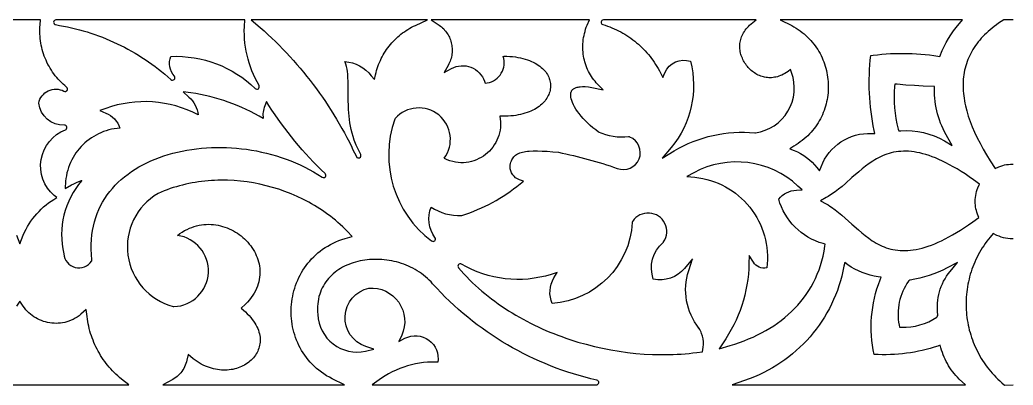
# Model space of a CAD drawing. Extents: x -514 to 479, y 519 to 610.
# Drawn here: x -265.5 to -17.3, y 518.5 to 609.7 of the extents above; entities that cross this region are included whole.
import ezdxf

# ---------------------------------------------------------------- set-up
doc = ezdxf.new("R2010")
doc.units = 0
doc.layers.add('LAYER_1', color=18, linetype='CONTINUOUS')

msp = doc.modelspace()

# ---------------------------------------------------------------- linework, layer by layer
at = {"layer": 'LAYER_1'}
msp.add_lwpolyline([(-266.37, 555.98), (-265.51, 553.83), (-264.66, 555.98), (-264.33, 556.71), (-263.98, 557.42), (-263.59, 558.12), (-263.18, 558.8), (-262.74, 559.46), (-262.28, 560.1), (-261.79, 560.72), (-261.27, 561.32), (-260.73, 561.9), (-260.17, 562.46), (-259.58, 562.99), (-258.97, 563.5), (-258.33, 563.99), (-257.68, 564.44), (-256.99, 564.88), (-256.31, 565.32), (-256.92, 565.85, -0.56787), (-254.14, 582.27, 0.85085), (-254.39, 583.43, -0.397472), (-260.79, 588.91, -0.504412), (-254.51, 591.92, 0.900096), (-253.84, 592.91), (-254.29, 593.29), (-254.72, 593.67), (-255.14, 594.07), (-255.54, 594.48), (-255.93, 594.9), (-256.3, 595.33), (-256.66, 595.77), (-257, 596.22), (-257.33, 596.68), (-257.65, 597.15), (-257.95, 597.63), (-258.23, 598.12), (-258.5, 598.61), (-258.75, 599.12), (-258.98, 599.63), (-259.2, 600.15), (-259.41, 600.67), (-259.59, 601.2), (-259.76, 601.74), (-259.92, 602.28), (-260.05, 602.82), (-260.18, 603.37), (-260.28, 603.93), (-260.36, 604.49), (-260.43, 605.05), (-260.48, 605.61), (-260.52, 606.18), (-260.53, 606.75), (-260.53, 607.32), (-260.51, 607.9), (-260.47, 608.47), (-260.34, 609.71), (-265.51, 609.71), (-270.68, 609.71)], format="xyb", dxfattribs=at)
for points in [[(-209.41, 608.04), (-209.31, 609.71), (-256.49, 609.71, 0.920988), (-256.59, 608.52), (-255.58, 608.35), (-254.59, 608.17), (-253.59, 607.97), (-252.6, 607.75), (-251.62, 607.51), (-250.64, 607.26), (-249.67, 606.98), (-248.7, 606.69), (-247.74, 606.39), (-246.78, 606.06), (-245.83, 605.72), (-244.89, 605.36), (-243.96, 604.99), (-243.03, 604.6), (-242.11, 604.19), (-241.19, 603.77), (-240.29, 603.32), (-239.39, 602.87), (-238.5, 602.39), (-237.61, 601.9), (-236.74, 601.4), (-235.88, 600.88), (-235.02, 600.34), (-234.18, 599.79), (-233.34, 599.22), (-232.51, 598.64), (-231.7, 598.04), (-230.89, 597.42), (-230.09, 596.79), (-229.31, 596.15), (-228.53, 595.49), (-227.77, 594.81, 0.93277), (-226.91, 595.65, -0.271854), (-227.8, 600.59, -0.205761), (-206.69, 592.58, 0.861617), (-205.75, 593.3), (-206.26, 594.22), (-206.72, 595.13), (-207.15, 596.07), (-207.54, 597.02), (-207.9, 597.97), (-208.22, 598.95), (-208.5, 599.93), (-208.74, 600.92), (-208.95, 601.92), (-209.12, 602.93), (-209.26, 603.94), (-209.35, 604.96), (-209.41, 605.98), (-209.43, 607.01)], [(-181.43, 575.56, 0.979177), (-180.35, 576.1), (-180.92, 577.3), (-181.48, 578.45), (-181.63, 578.81), (-181.96, 579.7), (-182.25, 580.58), (-182.49, 581.45), (-182.7, 582.32), (-182.88, 583.18), (-183.03, 584.03), (-183.15, 584.87), (-183.24, 585.71), (-183.31, 586.54), (-183.37, 587.35), (-183.4, 588.16), (-183.44, 589.74), (-183.45, 591.27), (-183.45, 592.75), (-183.47, 594.17), (-183.53, 595.52), (-183.59, 596.18), (-183.66, 596.81), (-183.76, 597.43), (-183.88, 598.04), (-184.04, 598.62), (-184.23, 599.19), (-184.28, 599.32, -0.202773), (-177.71, 595.78), (-176.94, 594.84), (-176.65, 596.02), (-176.52, 596.55), (-176.38, 597.07), (-176.22, 597.58), (-176.05, 598.09), (-175.86, 598.59), (-175.66, 599.08), (-175.44, 599.57), (-175.21, 600.04), (-174.97, 600.51), (-174.71, 600.97), (-174.45, 601.43), (-174.16, 601.87), (-173.87, 602.31), (-173.56, 602.73), (-173.24, 603.15), (-172.91, 603.56), (-172.57, 603.96), (-172.22, 604.34), (-171.85, 604.72), (-171.48, 605.09), (-171.09, 605.44), (-170.69, 605.79), (-170.29, 606.12), (-169.87, 606.44), (-169.44, 606.75), (-169.01, 607.05), (-168.56, 607.33), (-168.11, 607.61), (-167.65, 607.86), (-167.17, 608.11), (-166.69, 608.34), (-163.64, 609.71), (-207.71, 609.71), (-205.48, 607.81), (-204.51, 606.94), (-203.54, 606.07), (-202.59, 605.18), (-201.65, 604.28), (-200.73, 603.36), (-199.81, 602.44), (-198.91, 601.5), (-198.03, 600.54), (-197.15, 599.58), (-196.29, 598.61), (-195.45, 597.62), (-194.62, 596.62), (-193.8, 595.61), (-192.99, 594.58), (-192.2, 593.55), (-191.42, 592.51), (-190.66, 591.45), (-189.91, 590.38), (-189.17, 589.31), (-188.45, 588.22), (-187.74, 587.12), (-187.04, 586.01), (-186.36, 584.89), (-185.7, 583.76), (-185.04, 582.62), (-184.41, 581.47), (-183.78, 580.31), (-183.18, 579.15), (-182.58, 577.97), (-182.58, 577.96), (-182.36, 577.44), (-181.91, 576.49)], [(-171.85, 584.89, 0.326267), (-162.64, 554.52, 0.857211), (-161.79, 555.34, -0.251796), (-162.75, 562.98, 0.162705), (-155.19, 560.88), (-155.15, 560.88), (-155.08, 560.89), (-155.04, 560.9, 0.096634), (-140.52, 568.77), (-139.7, 569.44), (-140.7, 569.8, -0.315999), (-143.01, 573.05), (-142.96, 573.44), (-142.89, 573.82), (-142.8, 574.17), (-142.69, 574.49), (-142.57, 574.78), (-142.43, 575.05), (-142.27, 575.3), (-142.09, 575.52), (-141.9, 575.72), (-141.69, 575.91), (-141.45, 576.08), (-141.2, 576.23), (-140.92, 576.38), (-140.61, 576.5), (-140.28, 576.61), (-139.93, 576.71), (-139.54, 576.8), (-139.14, 576.87), (-138.71, 576.92), (-138.25, 576.96), (-137.26, 577.01), (-136.18, 577.01), (-135, 576.97), (-133.72, 576.89), (-132.35, 576.78), (-130.92, 576.65, -0.033555), (-116.25, 572.63, 0.998223), (-113.12, 580.45), (-113.19, 580.47), (-113.34, 580.49), (-113.41, 580.49, -0.138533), (-120.91, 581.7), (-121.6, 582.22), (-122.31, 582.79), (-122.98, 583.37), (-123.61, 583.95), (-124.21, 584.54), (-124.76, 585.12), (-125.28, 585.71), (-125.75, 586.3), (-126.18, 586.87), (-126.56, 587.44), (-126.9, 587.99), (-127.18, 588.53), (-127.42, 589.05), (-127.61, 589.55), (-127.75, 590.02), (-127.84, 590.45), (-127.87, 590.85), (-127.86, 591.23), (-127.84, 591.39), (-127.81, 591.54), (-127.77, 591.69), (-127.71, 591.83), (-127.65, 591.96), (-127.57, 592.08), (-127.49, 592.2), (-127.39, 592.31), (-127.28, 592.41), (-127.15, 592.51), (-127.01, 592.6), (-126.85, 592.68), (-126.68, 592.76), (-126.48, 592.83), (-126.27, 592.9), (-126.04, 592.95), (-125.78, 593), (-125.52, 593.03), (-124.91, 593.06), (-124.22, 593.04), (-123.46, 592.96), (-122.62, 592.83), (-119.77, 592.23), (-121.48, 594), (-121.8, 594.38), (-122.12, 594.76), (-122.41, 595.16), (-122.69, 595.57), (-122.96, 595.99), (-123.2, 596.42), (-123.43, 596.86), (-123.65, 597.31), (-123.84, 597.77), (-124.02, 598.24), (-124.18, 598.71), (-124.33, 599.2), (-124.45, 599.68), (-124.56, 600.18), (-124.65, 600.68), (-124.73, 601.18), (-124.78, 601.69), (-124.82, 602.2), (-124.84, 602.72), (-124.83, 603.24), (-124.82, 603.75), (-124.78, 604.27), (-124.72, 604.79), (-124.64, 605.31), (-124.55, 605.82), (-124.43, 606.34), (-124.3, 606.85), (-124.15, 607.36), (-123.97, 607.87), (-123.78, 608.37), (-123.21, 609.71), (-162.71, 609.71), (-160.73, 608.4), (-160.43, 608.17), (-160.15, 607.94), (-159.87, 607.69), (-159.61, 607.44), (-159.37, 607.17), (-159.14, 606.89), (-158.92, 606.6), (-158.72, 606.3), (-158.53, 606), (-158.36, 605.68), (-158.2, 605.36), (-158.06, 605.04), (-157.93, 604.7), (-157.82, 604.36), (-157.73, 604.02), (-157.65, 603.67), (-157.59, 603.32), (-157.54, 602.97), (-157.51, 602.61), (-157.5, 602.25), (-157.5, 601.9), (-157.52, 601.54), (-157.56, 601.18), (-157.61, 600.82), (-157.69, 600.46), (-157.78, 600.11), (-157.88, 599.75), (-158.01, 599.4), (-158.16, 599.06), (-158.32, 598.71), (-158.51, 598.36), (-159.47, 596.58), (-157.69, 597.55, -0.461862), (-149.39, 594.37), (-149.22, 593.89), (-148.72, 593.98, 0.456152), (-144.73, 600.6), (-144.53, 600.63), (-144.28, 600.65), (-143.8, 600.65), (-143.08, 600.61), (-142.38, 600.54), (-141.7, 600.45), (-141.05, 600.34), (-140.42, 600.21), (-139.82, 600.07), (-139.25, 599.91), (-138.7, 599.73), (-138.18, 599.54), (-137.69, 599.34), (-137.22, 599.12), (-136.78, 598.89), (-136.36, 598.65), (-135.97, 598.4), (-135.6, 598.13), (-135.26, 597.86), (-134.94, 597.58), (-134.65, 597.29), (-134.38, 597), (-134.13, 596.7), (-133.91, 596.39), (-133.71, 596.08), (-133.53, 595.76), (-133.38, 595.44), (-133.25, 595.11), (-133.14, 594.79), (-133.05, 594.46), (-132.98, 594.12), (-132.94, 593.79), (-132.91, 593.46), (-132.91, 593.12), (-132.93, 592.79), (-132.97, 592.45), (-133.03, 592.12), (-133.11, 591.78), (-133.22, 591.45), (-133.34, 591.12), (-133.49, 590.8), (-133.66, 590.48), (-133.85, 590.16), (-134.06, 589.85), (-134.29, 589.54), (-134.54, 589.24), (-134.82, 588.94), (-135.12, 588.66), (-135.44, 588.38), (-135.78, 588.11), (-136.14, 587.85), (-136.53, 587.6), (-136.93, 587.37), (-137.36, 587.14), (-137.81, 586.93), (-138.29, 586.73), (-138.78, 586.55), (-139.3, 586.38), (-139.84, 586.22), (-140.39, 586.09), (-140.98, 585.97), (-141.58, 585.87), (-142.2, 585.78), (-142.85, 585.72), (-143.52, 585.68), (-144.21, 585.66), (-145.6, 585.66), (-145.44, 584.26), (-145.42, 583.56), (-145.45, 582.86), (-145.53, 582.19), (-145.66, 581.53), (-145.83, 580.88), (-146.05, 580.26), (-146.31, 579.65), (-146.62, 579.06), (-146.96, 578.5), (-147.33, 577.97), (-147.75, 577.46), (-148.19, 576.97), (-148.67, 576.52), (-149.17, 576.1), (-149.7, 575.72), (-150.25, 575.37), (-150.83, 575.06), (-151.43, 574.78), (-152.04, 574.55), (-152.67, 574.36), (-153.31, 574.21), (-153.97, 574.1), (-154.63, 574.05), (-155.3, 574.04), (-155.98, 574.08), (-156.66, 574.18), (-157.35, 574.33), (-158.04, 574.53), (-158.72, 574.79), (-159.4, 575.11), (-159.48, 575.15, 0.954198), (-171.73, 585.09), (-171.77, 585.05), (-171.83, 584.95)], [(-73.57, 596.86), (-73.97, 596.59), (-74.34, 596.35), (-74.72, 596.14), (-75.1, 595.95), (-75.47, 595.79), (-75.85, 595.65), (-76.22, 595.53), (-76.58, 595.44), (-76.95, 595.37), (-77.31, 595.31), (-77.67, 595.28), (-78.02, 595.27), (-78.38, 595.27), (-78.72, 595.3), (-79.07, 595.34), (-79.41, 595.4), (-79.74, 595.48), (-80.07, 595.57), (-80.4, 595.68), (-80.72, 595.81), (-81.03, 595.95), (-81.33, 596.1), (-81.63, 596.27), (-81.92, 596.45), (-82.21, 596.65), (-82.48, 596.85), (-82.75, 597.07), (-83.01, 597.31), (-83.26, 597.55), (-83.5, 597.8), (-83.72, 598.07), (-83.94, 598.34), (-84.15, 598.62), (-84.34, 598.91), (-84.52, 599.2), (-84.69, 599.51), (-84.85, 599.82), (-84.99, 600.13), (-85.12, 600.45), (-85.24, 600.78), (-85.34, 601.11), (-85.42, 601.44), (-85.49, 601.78), (-85.55, 602.12), (-85.59, 602.46), (-85.61, 602.8), (-85.62, 603.14), (-85.61, 603.48), (-85.58, 603.83), (-85.53, 604.17), (-85.47, 604.51), (-85.39, 604.85), (-85.29, 605.18), (-85.17, 605.52), (-85.03, 605.85), (-84.87, 606.18), (-84.69, 606.5), (-84.49, 606.83), (-84.27, 607.14), (-84.03, 607.46), (-83.76, 607.76), (-83.47, 608.06), (-83.16, 608.36), (-81.57, 609.71), (-119.69, 609.71, 0.860277), (-119.87, 608.54), (-119.28, 608.36), (-118.7, 608.16), (-118.13, 607.95), (-117.57, 607.73), (-117.01, 607.49), (-116.46, 607.24), (-115.92, 606.98), (-115.39, 606.7), (-114.86, 606.41), (-114.34, 606.11), (-113.83, 605.79), (-113.33, 605.46), (-112.84, 605.12), (-112.35, 604.76), (-111.88, 604.4), (-111.41, 604.02), (-110.96, 603.63), (-110.51, 603.22), (-110.08, 602.81), (-109.65, 602.39), (-109.24, 601.95), (-108.83, 601.51), (-108.44, 601.05), (-108.06, 600.58), (-107.69, 600.1), (-107.33, 599.62), (-106.98, 599.12), (-106.65, 598.61), (-106.33, 598.09), (-106.02, 597.57), (-105.72, 597.03), (-105.44, 596.48), (-104.85, 595.35), (-104.35, 596.53, -0.396568), (-97.94, 599.37, -0.241376), (-102.76, 577.88), (-105.03, 575.16), (-101.99, 576.99, -0.162002), (-81.84, 581.49), (-81.8, 581.49), (-81.73, 581.49), (-81.69, 581.5, 0.473299), (-72.67, 596.57), (-72.93, 597.3)], [(-31.53, 607.85), (-29.94, 609.71), (-75.5, 609.71), (-72.66, 608.28), (-72.1, 607.98), (-71.57, 607.66), (-71.04, 607.32), (-70.54, 606.97), (-70.05, 606.6), (-69.58, 606.23), (-69.13, 605.83), (-68.7, 605.43), (-68.28, 605.01), (-67.88, 604.58), (-67.5, 604.14), (-67.13, 603.69), (-66.78, 603.23), (-66.45, 602.76), (-66.14, 602.28), (-65.85, 601.79), (-65.57, 601.29), (-65.31, 600.79), (-65.06, 600.27), (-64.84, 599.75), (-64.63, 599.23), (-64.44, 598.7), (-64.27, 598.16), (-64.11, 597.62), (-63.98, 597.07), (-63.86, 596.52), (-63.76, 595.97), (-63.67, 595.41), (-63.61, 594.85), (-63.56, 594.29), (-63.53, 593.73), (-63.51, 593.17), (-63.52, 592.61), (-63.54, 592.05), (-63.58, 591.49), (-63.64, 590.93), (-63.72, 590.37), (-63.82, 589.81), (-63.93, 589.26), (-64.06, 588.71), (-64.21, 588.17), (-64.38, 587.63), (-64.56, 587.09), (-64.77, 586.56), (-64.99, 586.04), (-65.23, 585.52), (-65.49, 585.01), (-65.76, 584.5), (-66.06, 584.01), (-66.37, 583.52), (-66.7, 583.04), (-67.05, 582.57), (-67.42, 582.12), (-67.8, 581.67), (-68.21, 581.23), (-68.63, 580.8), (-69.07, 580.39), (-69.53, 579.99), (-70.01, 579.6), (-70.51, 579.22), (-71.03, 578.86), (-71.56, 578.51), (-72.12, 578.17), (-73.15, 577.55), (-72.04, 577.1, -0.126683), (-66.34, 572.87), (-65.68, 572.06), (-65.31, 573.03, -0.322651), (-52.67, 581.38), (-51.9, 581.35), (-52.06, 582.1, -0.078576), (-52.91, 600.8), (-52.29, 600.89), (-51.21, 601.02), (-50.13, 601.13), (-49.05, 601.22), (-47.97, 601.28), (-46.89, 601.33), (-45.81, 601.36), (-44.72, 601.36), (-43.64, 601.35), (-42.56, 601.31), (-41.48, 601.25), (-40.4, 601.17), (-39.32, 601.07), (-38.24, 600.95), (-37.17, 600.81), (-35.62, 600.57), (-35.02, 602.07), (-34.55, 603.09), (-34.04, 604.09), (-33.48, 605.07), (-32.87, 606.02), (-32.22, 606.95)], [(-32.56, 578.35), (-33.68, 580.3), (-34.09, 581.02), (-34.47, 581.74), (-34.83, 582.48), (-35.15, 583.22), (-35.46, 583.96), (-35.73, 584.72), (-35.97, 585.47), (-36.19, 586.24), (-36.39, 587.01), (-36.55, 587.78), (-36.69, 588.56), (-36.81, 589.35), (-36.89, 590.13), (-36.96, 590.92), (-36.99, 591.71), (-37.01, 593.09), (-39.77, 593.17), (-41.94, 593.29), (-44.11, 593.44), (-46.29, 593.64), (-46.88, 593.7), (-46.94, 593.11, 0.092358), (-46.02, 582.45), (-45.89, 581.97), (-45.4, 582.01, -0.151036), (-34.5, 579.48)], [(-254.52, 551.29, 0.713989), (-247.59, 549.48), (-247.55, 549.57), (-247.49, 549.81), (-247.62, 551.16), (-247.68, 552.42), (-247.68, 553.65), (-247.63, 554.84), (-247.52, 556), (-247.36, 557.14), (-247.14, 558.24), (-246.88, 559.31), (-246.56, 560.36), (-246.2, 561.37), (-245.79, 562.35), (-245.33, 563.31), (-244.83, 564.23), (-244.28, 565.12), (-243.69, 565.99), (-243.06, 566.82), (-242.39, 567.63), (-241.69, 568.4), (-240.94, 569.15), (-240.16, 569.86), (-239.34, 570.55), (-238.49, 571.2), (-237.61, 571.83), (-236.7, 572.43), (-235.75, 572.99), (-234.78, 573.53), (-233.78, 574.03), (-232.76, 574.51), (-231.71, 574.95), (-230.63, 575.36), (-229.54, 575.74), (-228.42, 576.09), (-227.29, 576.41), (-226.13, 576.7), (-224.96, 576.96), (-223.78, 577.18), (-222.58, 577.37), (-221.37, 577.54), (-220.15, 577.67), (-218.91, 577.76), (-217.67, 577.83), (-216.43, 577.86), (-215.17, 577.87), (-213.92, 577.84), (-212.66, 577.77), (-211.4, 577.68), (-210.13, 577.55), (-208.87, 577.39), (-207.62, 577.2), (-206.36, 576.98), (-205.11, 576.72), (-203.87, 576.43), (-202.64, 576.11), (-201.41, 575.75), (-200.2, 575.37), (-199, 574.95), (-197.81, 574.49), (-196.64, 574.01), (-195.48, 573.49), (-194.34, 572.94), (-193.22, 572.35), (-192.12, 571.74), (-191.04, 571.09), (-189.97, 570.4, 0.912287), (-189.24, 571.34, -0.061624), (-203.27, 588.33), (-203.9, 589.32), (-204.34, 588.24, 0.133764), (-204.7, 585.1, 0.097229), (-222.77, 591.49), (-224.7, 591.77), (-223.26, 590.45, -0.180426), (-220.98, 585.99, 0.211715), (-244.03, 587.59), (-245.52, 587.05), (-244.05, 586.46, -0.225758), (-240.52, 582.68), (-241.21, 582.62), (-241.91, 582.52), (-242.6, 582.39), (-243.28, 582.23), (-243.95, 582.03), (-244.61, 581.81), (-245.25, 581.55), (-245.87, 581.27), (-246.48, 580.96), (-247.07, 580.62), (-247.64, 580.25), (-248.2, 579.86), (-248.74, 579.45), (-249.25, 579.01), (-249.74, 578.54), (-250.22, 578.06), (-250.67, 577.55), (-251.09, 577.03), (-251.5, 576.48), (-251.87, 575.92), (-252.22, 575.33), (-252.55, 574.73), (-252.84, 574.11), (-253.11, 573.48), (-253.35, 572.83), (-253.56, 572.17), (-253.74, 571.5), (-253.88, 570.81), (-254, 570.11), (-254.08, 569.4), (-254.19, 567.58), (-252.61, 568.49), (-252, 568.81), (-251.37, 569.1), (-250.74, 569.35), (-250.09, 569.58), (-250.04, 569.59, 0.241396)], [(-90.81, 527.61), (-88.03, 528.4), (-86.84, 528.77), (-85.68, 529.16), (-84.53, 529.59), (-83.41, 530.04), (-82.31, 530.52), (-81.23, 531.03), (-80.17, 531.56), (-79.14, 532.13), (-78.13, 532.72), (-77.15, 533.34), (-76.2, 533.99), (-75.27, 534.67), (-74.38, 535.38), (-73.51, 536.12), (-72.68, 536.89), (-71.87, 537.69), (-71.1, 538.51), (-70.37, 539.37), (-69.67, 540.26), (-69, 541.17), (-68.38, 542.12), (-67.79, 543.09), (-67.24, 544.1), (-66.73, 545.13), (-66.26, 546.19), (-65.83, 547.29), (-65.45, 548.41), (-65.1, 549.56), (-64.81, 550.74), (-64.56, 551.95), (-64.35, 553.18), (-64.27, 553.71), (-64.78, 553.85, -0.262834), (-75.9, 564.97, -0.214925), (-71.49, 567.19), (-70.06, 567.26), (-71.11, 568.23, 0.321175), (-97.11, 571.54), (-98.84, 570.6), (-96.88, 570.41, -0.422896), (-78.89, 547.81, -0.324529), (-82.23, 549.19), (-83.27, 550.89), (-83.34, 548.9), (-83.39, 547.55), (-83.49, 546.22), (-83.64, 544.89), (-83.84, 543.58), (-84.09, 542.27), (-84.38, 540.98), (-84.72, 539.7), (-85.11, 538.43), (-85.55, 537.18), (-86.03, 535.95), (-86.56, 534.74), (-87.14, 533.54), (-87.76, 532.37), (-88.42, 531.22), (-89.13, 530.09)], [(-184.36, 518.56), (-187.46, 520.07), (-188.18, 520.46), (-188.87, 520.86), (-189.54, 521.29), (-190.17, 521.74), (-190.78, 522.21), (-191.37, 522.69), (-191.93, 523.2), (-192.46, 523.72), (-192.96, 524.26), (-193.44, 524.81), (-193.9, 525.38), (-194.32, 525.96), (-194.73, 526.56), (-195.1, 527.17), (-195.45, 527.79), (-195.78, 528.42), (-196.08, 529.06), (-196.35, 529.71), (-196.6, 530.37), (-196.83, 531.04), (-197.02, 531.71), (-197.2, 532.39), (-197.35, 533.07), (-197.47, 533.76), (-197.57, 534.46), (-197.64, 535.15), (-197.69, 535.85), (-197.72, 536.55), (-197.71, 537.25), (-197.69, 537.95), (-197.64, 538.65), (-197.56, 539.34), (-197.46, 540.03), (-197.34, 540.72), (-197.19, 541.41), (-197.02, 542.09), (-196.82, 542.76), (-196.6, 543.42), (-196.36, 544.08), (-196.09, 544.73), (-195.8, 545.37), (-195.48, 545.99), (-195.14, 546.61), (-194.78, 547.21), (-194.39, 547.81), (-193.98, 548.38), (-193.55, 548.95), (-193.09, 549.5), (-192.61, 550.03), (-192.1, 550.54), (-191.58, 551.04), (-191.03, 551.52), (-190.45, 551.98), (-189.86, 552.42), (-189.24, 552.84), (-188.59, 553.24), (-187.93, 553.61), (-187.24, 553.96), (-186.53, 554.29), (-185.79, 554.6), (-185.03, 554.87), (-184.25, 555.12), (-182.47, 555.62), (-183.71, 556.92), (-184.27, 557.49), (-184.85, 558.05), (-185.44, 558.6), (-186.04, 559.13), (-186.66, 559.66), (-187.28, 560.17), (-187.92, 560.66), (-188.56, 561.15), (-189.22, 561.62), (-189.88, 562.08), (-190.56, 562.53), (-191.24, 562.96), (-191.93, 563.38), (-192.63, 563.79), (-193.34, 564.19), (-194.78, 564.94), (-196.25, 565.64), (-197.75, 566.28), (-199.27, 566.87), (-200.81, 567.41), (-202.37, 567.89), (-203.94, 568.31), (-205.54, 568.68), (-207.14, 568.99), (-208.75, 569.25), (-210.37, 569.44), (-211.99, 569.58), (-213.62, 569.66), (-215.24, 569.67), (-216.05, 569.66), (-216.87, 569.63), (-217.67, 569.59), (-218.48, 569.52), (-219.29, 569.45), (-220.09, 569.36), (-220.89, 569.25), (-221.69, 569.13), (-222.48, 568.99), (-223.27, 568.83), (-224.06, 568.66), (-224.84, 568.48), (-225.62, 568.27), (-226.4, 568.06), (-227.17, 567.82), (-227.93, 567.57), (-228.69, 567.3), (-229.44, 567.01), (-230.18, 566.71), (-230.93, 566.39), (-230.97, 566.37), (-230.98, 566.37, 0.668425), (-227.18, 538.13), (-227.13, 538.12), (-227.04, 538.11), (-227, 538.11, 0.916466), (-226.13, 555.89), (-226.1, 555.91), (-225.52, 556.34), (-224.93, 556.73), (-224.34, 557.08), (-223.75, 557.39), (-223.15, 557.67), (-222.55, 557.91), (-221.95, 558.12), (-221.34, 558.29), (-220.74, 558.43), (-220.13, 558.53), (-219.53, 558.61), (-218.93, 558.65), (-218.33, 558.66), (-217.74, 558.65), (-217.15, 558.6), (-216.56, 558.53), (-215.98, 558.43), (-215.41, 558.3), (-214.84, 558.15), (-214.28, 557.98), (-213.73, 557.77), (-213.19, 557.55), (-212.67, 557.3), (-212.15, 557.03), (-211.65, 556.74), (-211.16, 556.43), (-210.68, 556.1), (-210.22, 555.75), (-209.78, 555.38), (-209.35, 555), (-208.94, 554.59), (-208.55, 554.18), (-208.18, 553.74), (-207.83, 553.3), (-207.51, 552.84), (-207.2, 552.37), (-206.92, 551.88), (-206.66, 551.39), (-206.43, 550.89), (-206.22, 550.37), (-206.03, 549.85), (-205.88, 549.32), (-205.75, 548.79), (-205.65, 548.25), (-205.58, 547.7), (-205.54, 547.15), (-205.53, 546.59), (-205.56, 546.03), (-205.61, 545.47), (-205.7, 544.91), (-205.82, 544.34), (-205.98, 543.77), (-206.17, 543.2), (-206.4, 542.64), (-206.67, 542.07), (-206.98, 541.5), (-207.32, 540.94), (-207.71, 540.37), (-208.14, 539.81), (-208.62, 539.26), (-209.14, 538.71), (-210.18, 537.71), (-209.16, 536.8), (-208.68, 536.33), (-208.23, 535.87), (-207.82, 535.4), (-207.45, 534.93), (-207.11, 534.47), (-206.81, 534.01), (-206.54, 533.55), (-206.3, 533.1), (-206.09, 532.65), (-205.92, 532.21), (-205.78, 531.77), (-205.66, 531.33), (-205.57, 530.9), (-205.51, 530.48), (-205.48, 530.06), (-205.47, 529.65), (-205.49, 529.25), (-205.53, 528.85), (-205.6, 528.47), (-205.68, 528.08), (-205.79, 527.71), (-205.93, 527.34), (-206.08, 526.99), (-206.26, 526.64), (-206.45, 526.3), (-206.67, 525.97), (-206.9, 525.65), (-207.15, 525.34), (-207.42, 525.04), (-207.71, 524.76), (-208.01, 524.48), (-208.34, 524.22), (-208.67, 523.97), (-209.02, 523.74), (-209.39, 523.52), (-209.77, 523.32), (-210.16, 523.13), (-210.56, 522.96), (-210.98, 522.81), (-211.41, 522.67), (-211.84, 522.55), (-212.29, 522.45), (-212.75, 522.37), (-213.21, 522.31), (-213.68, 522.26), (-214.16, 522.24), (-214.64, 522.24), (-215.13, 522.26), (-215.62, 522.3), (-216.12, 522.37), (-216.63, 522.46), (-217.13, 522.57), (-217.64, 522.71), (-218.15, 522.87), (-218.66, 523.05), (-219.17, 523.27), (-219.68, 523.5), (-220.19, 523.77), (-220.69, 524.06), (-221.2, 524.38), (-221.7, 524.73), (-222.2, 525.11), (-223.48, 526.17), (-223.77, 524.73), (-223.88, 524.29), (-224.02, 523.87), (-224.18, 523.46), (-224.36, 523.06), (-224.57, 522.68), (-224.8, 522.3), (-225.05, 521.94), (-225.32, 521.6), (-225.61, 521.27), (-225.91, 520.96), (-226.24, 520.67), (-226.58, 520.4), (-226.94, 520.14), (-227.31, 519.91), (-229.79, 518.56)], [(-117.81, 527.3), (-115.73, 526.96), (-113.65, 526.67), (-111.57, 526.44), (-109.49, 526.28), (-107.42, 526.17), (-105.37, 526.12), (-104.34, 526.12), (-103.32, 526.13), (-102.31, 526.16), (-101.3, 526.21), (-100.3, 526.27), (-99.3, 526.34), (-98.3, 526.43), (-97.32, 526.54), (-96.33, 526.66), (-94.93, 526.86), (-94.75, 527.96), (-94.71, 528.65), (-94.73, 529.34), (-94.81, 530.03), (-94.95, 530.71), (-95.16, 531.38), (-95.29, 531.71), (-95.43, 532.04), (-95.59, 532.36), (-95.77, 532.67), (-95.8, 532.72), (-95.82, 532.74, -0.252652), (-98.39, 547.09), (-97.41, 550.07), (-99.42, 547.66, -0.279278), (-107.23, 544.97, -0.309864), (-104.76, 554.13), (-104.73, 554.16), (-104.67, 554.22), (-104.65, 554.25, 1), (-112.39, 559.42), (-112.43, 559.35), (-112.48, 559.2), (-112.49, 559.12, -0.377456), (-132.48, 538.89, -0.245231), (-132.05, 545.27), (-131.22, 546.64), (-132.75, 546.16, -0.213245), (-155.16, 548.74, 0.850145), (-155.92, 547.83), (-155.26, 547.06), (-154.57, 546.3), (-153.87, 545.55), (-153.15, 544.81), (-152.41, 544.09), (-151.66, 543.39), (-150.9, 542.69), (-150.12, 542.01), (-149.33, 541.35), (-148.52, 540.7), (-147.7, 540.06), (-146.87, 539.44), (-146.02, 538.83), (-145.16, 538.23), (-144.29, 537.65), (-143.41, 537.08), (-142.52, 536.52), (-141.62, 535.98), (-140.71, 535.46), (-139.78, 534.95), (-138.85, 534.45), (-137.91, 533.97), (-136.96, 533.5), (-136.01, 533.04), (-135.04, 532.6), (-134.07, 532.17), (-133.09, 531.76), (-132.1, 531.36), (-131.11, 530.98), (-130.11, 530.61), (-129.11, 530.25), (-128.1, 529.91), (-127.09, 529.59), (-126.07, 529.27), (-124.02, 528.7), (-121.96, 528.17), (-119.89, 527.71)], [(-175.68, 549.9), (-176.29, 549.91), (-176.9, 549.91), (-177.51, 549.89), (-178.12, 549.85), (-178.72, 549.79), (-179.32, 549.72), (-179.91, 549.62), (-180.5, 549.51), (-181.08, 549.38), (-181.65, 549.23), (-182.21, 549.06), (-182.76, 548.87), (-183.3, 548.66), (-183.84, 548.44), (-184.36, 548.19), (-184.86, 547.93), (-185.36, 547.65), (-185.84, 547.35), (-186.31, 547.03), (-186.75, 546.69), (-187.19, 546.34), (-187.6, 545.96), (-188, 545.57), (-188.38, 545.15), (-188.74, 544.72), (-189.07, 544.27), (-189.39, 543.8), (-189.68, 543.31), (-189.95, 542.81), (-190.19, 542.29), (-190.41, 541.74), (-190.6, 541.18), (-190.77, 540.61), (-190.9, 540.01), (-191.01, 539.4), (-191.09, 538.78), (-191.14, 538.13), (-191.15, 537.47), (-191.14, 536.79), (-191.09, 536.12, 0.463009), (-179.15, 527), (-177.03, 527.46), (-179.09, 528.16, -0.761647), (-178.29, 542.74, -0.568888), (-170.1, 530.98), (-170.82, 529.4), (-169.28, 530.2, -0.618818), (-161.08, 524.21), (-161.57, 524.24), (-162.6, 524.25), (-163.62, 524.21), (-164.63, 524.13), (-165.65, 524), (-166.65, 523.82), (-167.65, 523.6), (-168.64, 523.33), (-169.61, 523.02), (-170.57, 522.67), (-171.52, 522.27), (-172.45, 521.83), (-173.37, 521.34), (-174.26, 520.82), (-175.13, 520.25), (-177.5, 518.57), (-121.47, 518.56, 0.890149), (-121.33, 519.75), (-122.81, 520.1), (-124.28, 520.48), (-125.74, 520.88), (-127.19, 521.31), (-128.63, 521.78), (-130.06, 522.26), (-131.48, 522.78), (-132.89, 523.32), (-134.28, 523.89), (-135.67, 524.48), (-137.04, 525.1), (-138.4, 525.75), (-139.75, 526.42), (-141.08, 527.12), (-142.4, 527.84), (-143.7, 528.59), (-144.99, 529.36), (-146.27, 530.16), (-147.53, 530.98), (-148.77, 531.83), (-150, 532.7), (-151.21, 533.59), (-152.41, 534.51), (-153.59, 535.45), (-154.75, 536.42), (-155.89, 537.41), (-157.02, 538.42), (-158.13, 539.45), (-159.22, 540.51), (-160.28, 541.59), (-161.33, 542.69), (-162.37, 543.81), (-162.78, 544.28), (-163.23, 544.73), (-163.69, 545.17), (-164.17, 545.59), (-164.66, 545.99), (-165.17, 546.37), (-165.69, 546.73), (-166.22, 547.07), (-166.76, 547.39), (-167.31, 547.69), (-167.87, 547.97), (-168.44, 548.23), (-169.02, 548.48), (-169.6, 548.7), (-170.19, 548.91), (-170.79, 549.09), (-171.39, 549.26), (-172, 549.41), (-172.61, 549.53), (-173.22, 549.64), (-173.83, 549.74), (-174.45, 549.81), (-175.06, 549.86)], [(-87.53, 518.56), (-29.19, 518.56), (-30.78, 520.03), (-31.21, 520.46), (-31.63, 520.91), (-32.03, 521.37), (-32.41, 521.84), (-32.78, 522.33), (-33.12, 522.83), (-33.45, 523.35), (-33.76, 523.87), (-34.05, 524.41), (-34.32, 524.96), (-34.57, 525.52), (-34.8, 526.09), (-35, 526.66), (-35.19, 527.25), (-35.36, 527.85), (-35.53, 528.46), (-36.13, 528.26, -0.093871), (-52.05, 526.16, -0.148895), (-50.57, 544.77), (-50.28, 545.49), (-51.05, 545.59, -0.123757), (-58.65, 548.57), (-59.4, 549.11), (-59.59, 548.2), (-59.84, 546.95), (-60.13, 545.73), (-60.47, 544.52), (-60.84, 543.33), (-61.25, 542.15), (-61.69, 541), (-62.18, 539.86), (-62.7, 538.74), (-63.25, 537.64), (-63.84, 536.57), (-64.47, 535.51), (-65.13, 534.48), (-65.82, 533.47), (-66.54, 532.49), (-67.3, 531.53), (-68.08, 530.59), (-68.9, 529.68), (-69.74, 528.8), (-70.61, 527.95), (-71.51, 527.12), (-72.44, 526.33), (-73.4, 525.56), (-74.38, 524.83), (-75.38, 524.13), (-76.41, 523.46), (-77.47, 522.82), (-78.55, 522.21), (-79.65, 521.65), (-80.77, 521.11), (-81.91, 520.62), (-83.07, 520.16)], [(-43.37, 544.58), (-43.46, 544.49, 0.207448), (-45.81, 533.48), (-45.71, 533.02), (-45.25, 533, 0.16219), (-36.38, 535.49), (-36.27, 535.62), (-36.14, 535.91), (-36.12, 536.08, -0.212309), (-33.09, 546.86), (-31.19, 549.14), (-33.82, 547.77, -0.080837), (-43.06, 544.74), (-43.17, 544.7)]]:
    msp.add_lwpolyline(points, format="xyb", close=True, dxfattribs=at)
for points in [[(-17.32, 609.71), (-19.67, 609.71), (-20.96, 608.86), (-21.51, 608.47), (-22.04, 608.08), (-22.56, 607.67), (-23.05, 607.26), (-23.53, 606.85), (-24, 606.43), (-24.44, 606), (-24.87, 605.56), (-25.28, 605.12), (-25.67, 604.67), (-26.05, 604.21), (-26.41, 603.75), (-26.75, 603.28), (-27.07, 602.8), (-27.37, 602.32), (-27.66, 601.83), (-27.93, 601.33), (-28.18, 600.83), (-28.41, 600.32), (-28.63, 599.81), (-28.83, 599.29), (-29.01, 598.76), (-29.17, 598.23), (-29.31, 597.69), (-29.44, 597.14), (-29.55, 596.59), (-29.64, 596.03), (-29.71, 595.47), (-29.77, 594.9), (-29.81, 594.32), (-29.83, 593.74), (-29.83, 593.16), (-29.82, 592.57), (-29.78, 591.97), (-29.73, 591.37), (-29.67, 590.76), (-29.59, 590.14), (-29.48, 589.53), (-29.37, 588.9), (-29.23, 588.27), (-28.91, 587), (-28.53, 585.7), (-28.07, 584.38), (-27.55, 583.04), (-26.96, 581.68), (-26.31, 580.3), (-25.59, 578.89), (-24.81, 577.47), (-23.96, 576.02), (-23.04, 574.55), (-21.79, 572.64), (-20.86, 573.04), (-20.4, 573.21), (-19.93, 573.36), (-19.45, 573.48), (-18.97, 573.57), (-18.48, 573.64), (-17.98, 573.68), (-17.47, 573.69), (-17.32, 573.69)], [(-17.32, 555.05), (-17.47, 555.05), (-18.06, 555.06), (-18.63, 555.12), (-19.2, 555.21), (-19.75, 555.33), (-20.3, 555.48), (-20.84, 555.67), (-21.36, 555.9), (-22.31, 556.37), (-23.06, 555.49), (-23.49, 554.96), (-23.9, 554.42), (-24.3, 553.87), (-24.68, 553.32), (-25.05, 552.75), (-25.4, 552.18), (-25.73, 551.61), (-26.05, 551.03), (-26.35, 550.44), (-26.64, 549.85), (-26.91, 549.25), (-27.16, 548.65), (-27.4, 548.04), (-27.62, 547.43), (-27.83, 546.81), (-28.02, 546.19), (-28.19, 545.57), (-28.35, 544.94), (-28.5, 544.32), (-28.62, 543.69), (-28.74, 543.05), (-28.83, 542.42), (-28.91, 541.78), (-28.98, 541.15), (-29.03, 540.51), (-29.06, 539.87), (-29.08, 539.23), (-29.08, 538.59), (-29.07, 537.95), (-29.04, 537.32), (-29, 536.68), (-28.94, 536.04), (-28.87, 535.41), (-28.78, 534.78), (-28.67, 534.15), (-28.55, 533.52), (-28.42, 532.9), (-28.27, 532.27), (-28.1, 531.66), (-27.92, 531.04), (-27.73, 530.43), (-27.51, 529.83), (-27.29, 529.22), (-27.05, 528.63), (-26.79, 528.04), (-26.52, 527.45), (-26.23, 526.87), (-25.93, 526.3), (-25.61, 525.73), (-25.28, 525.17), (-24.94, 524.62), (-24.57, 524.07), (-24.2, 523.54), (-23.81, 523.01), (-23.4, 522.48), (-22.98, 521.97), (-22.54, 521.47), (-22.09, 520.97), (-21.63, 520.49), (-21.15, 520.01), (-20.66, 519.55), (-20.15, 519.1), (-19.45, 518.51), (-17.32, 518.56)], [(-292.73, 518.56), (-265.51, 518.57), (-238.3, 518.56), (-240.14, 520.02), (-240.61, 520.42), (-241.07, 520.82), (-241.52, 521.24), (-241.95, 521.66), (-242.38, 522.1), (-242.79, 522.55), (-243.19, 523), (-243.58, 523.47), (-243.96, 523.94), (-244.32, 524.43), (-244.67, 524.92), (-245.01, 525.42), (-245.33, 525.93), (-245.65, 526.45), (-245.94, 526.98), (-246.23, 527.51), (-246.5, 528.05), (-246.76, 528.6), (-247, 529.15), (-247.23, 529.71), (-247.45, 530.28), (-247.65, 530.85), (-247.83, 531.43), (-248.01, 532.02), (-248.16, 532.61), (-248.3, 533.2), (-248.43, 533.8), (-248.54, 534.4), (-248.64, 535.01), (-248.72, 535.62), (-248.91, 537.4), (-250.25, 536.21), (-250.72, 535.84), (-251.21, 535.5), (-251.7, 535.2), (-252.21, 534.93), (-252.72, 534.69), (-253.24, 534.49), (-253.77, 534.32), (-254.3, 534.18), (-254.83, 534.07), (-255.37, 533.99), (-255.91, 533.95), (-256.44, 533.93), (-256.98, 533.94), (-257.52, 533.98), (-258.05, 534.05), (-258.57, 534.15), (-259.09, 534.28), (-259.61, 534.43), (-260.11, 534.61), (-260.6, 534.82), (-261.08, 535.05), (-261.55, 535.3), (-262.01, 535.59), (-262.45, 535.89), (-262.87, 536.22), (-263.28, 536.58), (-263.67, 536.95), (-264.03, 537.35), (-264.38, 537.77), (-264.7, 538.21), (-265.51, 539.48), (-266.33, 538.21)]]:
    msp.add_lwpolyline(points, dxfattribs=at)
msp.add_lwpolyline([(-64.03, 565.33), (-65.49, 564.55), (-64.03, 563.76), (-63.57, 563.49), (-63.11, 563.21), (-62.67, 562.92), (-61.79, 562.29), (-60.93, 561.63), (-60.1, 560.94), (-59.27, 560.22), (-57.63, 558.74), (-55.99, 557.26), (-55.15, 556.54), (-54.29, 555.85), (-53.41, 555.18), (-52.51, 554.56), (-52.04, 554.27), (-51.56, 553.99), (-51.07, 553.72), (-50.58, 553.47), (-50.07, 553.24), (-49.55, 553.02), (-49.02, 552.83), (-48.48, 552.65), (-47.92, 552.5), (-47.35, 552.37), (-46.77, 552.26), (-46.17, 552.18), (-45.56, 552.12), (-44.93, 552.09), (-44.29, 552.09), (-43.63, 552.12), (-42.96, 552.18), (-42.27, 552.26), (-41.56, 552.38), (-40.83, 552.53), (-40.09, 552.72), (-39.32, 552.94), (-38.54, 553.19), (-37.74, 553.48), (-36.91, 553.81), (-36.07, 554.17), (-35.2, 554.58), (-34.31, 555.02), (-33.4, 555.5), (-32.46, 556.03), (-31.5, 556.6), (-30.51, 557.21), (-29.5, 557.86), (-28.46, 558.57), (-27.39, 559.31), (-25.93, 560.38), (-26.26, 561.24), (-26.4, 561.67), (-26.52, 562.11), (-26.62, 562.55), (-26.7, 563), (-26.76, 563.45), (-26.79, 563.91), (-26.8, 564.37), (-26.79, 564.88), (-26.75, 565.38), (-26.68, 565.88), (-26.58, 566.38), (-26.46, 566.87), (-26.31, 567.34), (-26.14, 567.81), (-25.75, 568.73), (-27.22, 569.79), (-28.28, 570.53), (-29.32, 571.23), (-30.33, 571.87), (-31.31, 572.48), (-32.27, 573.04), (-33.2, 573.55), (-34.11, 574.03), (-35, 574.47), (-35.86, 574.87), (-36.71, 575.23), (-37.53, 575.55), (-38.33, 575.84), (-39.12, 576.09), (-39.88, 576.3), (-40.63, 576.48), (-41.36, 576.63), (-42.07, 576.75), (-42.76, 576.83), (-43.44, 576.89), (-44.1, 576.92), (-44.75, 576.91), (-45.38, 576.88), (-45.99, 576.83), (-46.59, 576.75), (-47.18, 576.64), (-47.76, 576.51), (-48.32, 576.36), (-48.87, 576.18), (-49.4, 575.99), (-49.93, 575.78), (-50.44, 575.54), (-50.94, 575.3), (-51.43, 575.03), (-51.91, 574.76), (-52.39, 574.46), (-53.31, 573.85), (-54.2, 573.19), (-55.07, 572.5), (-55.92, 571.79), (-57.59, 570.32), (-59.25, 568.86), (-60.08, 568.14), (-60.93, 567.45), (-61.79, 566.79), (-62.67, 566.17), (-63.57, 565.6)], close=True, dxfattribs=at)

doc.saveas('drawing.dxf')
